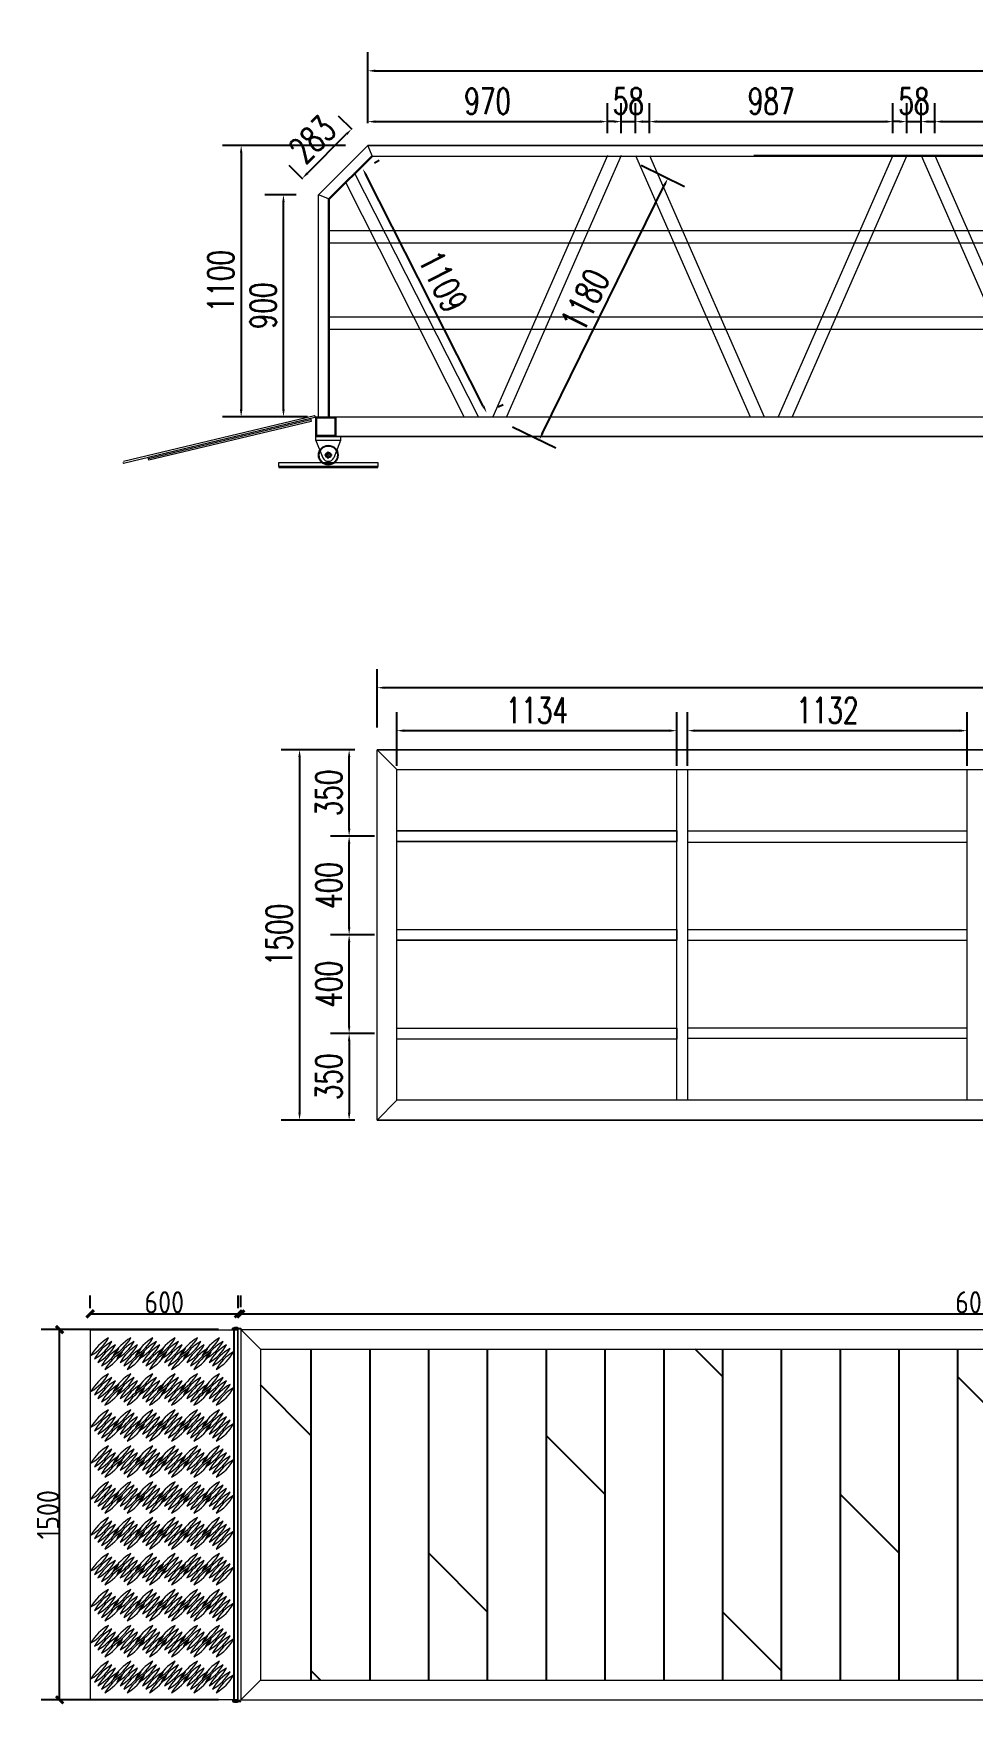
# Model space of a CAD drawing. Extents: x -51322 to 334811, y -147916 to 129288.
# Drawn here: x 77631 to 81435, y -13411 to -6642 of the extents above; entities that cross this region are included whole.
import ezdxf

# ---------------------------------------------------------------- set-up
doc = ezdxf.new("R2010")
doc.units = 0
doc.header["$LTSCALE"] = 1000
doc.header["$MEASUREMENT"] = 0
for name, pattern in [('BLTA11-LD-L-4001_Plot Plan for Seawater Intake System_20140729$0$key plan$0${ Wide Dash }', [12, 4, -2, 4, -2]), ('CENTER2', [28.575, 19.05, -3.175, 3.175, -3.175]), ('DASHED2', [9.525, 6.35, -3.175])]:
    doc.linetypes.add(name, pattern=pattern)
doc.layers.get('0').update_dxf_attribs({"lineweight": 5})
doc.layers.add('W-STEEL_FRAME钢架', color=3, linetype='Continuous')
doc.layers.add('木地板', color=32, linetype='Continuous')
doc.layers.add('系绳栓', color=4, linetype='Continuous', lineweight=5)
doc.styles.get("Standard").update_dxf_attribs({"font": 'gbenor.shx', "bigfont": 'gbcbig.shx'})
doc.styles.add('STANDARD_T3', font='simplex.shx', dxfattribs={"width": 0.7, "bigfont": 'gbcbig.shx'})
doc.dimstyles.new('W&&30', dxfattribs={"dimtxt": 105, "dimasz": 30, "dimexe": 75, "dimexo": 90, "dimgap": 30, "dimtad": 1, "dimdec": 0, "dimzin": 0, "dimdsep": 46, "dimtxsty": 'STANDARD_T3', "dimcen": 0.09, "dimclrd": 1, "dimclre": 1, "dimclrt": 7, "dimazin": 2, "dimtfac": 1, "dimtdec": 0, "dimtix": 1, "dimtmove": 2, "dimatfit": 3, "dimfxl": 100, "dimtolj": 1, "dimtzin": 0, "dimarcsym": 0})
doc.dimstyles.new('W__30', dxfattribs={"dimtxt": 90, "dimasz": 30, "dimexe": 75, "dimexo": 90, "dimgap": 2, "dimtad": 1, "dimdec": 0, "dimzin": 0, "dimdsep": 46, "dimtxsty": 'Standard', "dimblk": 'ARCHTICK', "dimcen": 0.09, "dimclrd": 1, "dimclre": 1, "dimclrt": 2, "dimadec": 0, "dimazin": 0, "dimtfac": 1, "dimtdec": 0, "dimtix": 1, "dimtmove": 2, "dimatfit": 3, "dimldrblk": 'ARCHTICK', "dimfxl": 1, "dimtolj": 1, "dimtzin": 0, "dimarcsym": 0})

# ---------------------------------------------------------------- blocks, each defined once
blk = doc.blocks.new('_ArchTick')
at = {"color": 0, "linetype": 'ByBlock', "const_width": 0.4}
blk.add_lwpolyline([(-0.5, -0.5), (0.5, 0.5)], dxfattribs=at)
blk = doc.blocks.new('*D129')
at = {"layer": 'Defpoints', "color": 0, "transparency": 16777216}
for p in [(77737.3, -11892.2), (78471.1, -11892.2), (78471.1, -13392.2)]:
    blk.add_point(p, dxfattribs=at)
at = {"layer": 'W-STEEL_FRAME钢架', "color": 1, "lineweight": -2, "transparency": 16777216}
for p, q in [((78381.1, -11892.2), (77662.3, -11892.2)), ((77737.3, -13392.2), (77737.3, -11892.2)), ((78381.1, -13392.2), (77662.3, -13392.2))]:
    blk.add_line(p, q, dxfattribs=at)
at = {"layer": 'W-STEEL_FRAME钢架', "color": 1, "lineweight": -2, "transparency": 16777216, "xscale": 30, "yscale": 30, "zscale": 30}
for p, rotation in [((77737.3, -11892.2), 90), ((77737.3, -13392.2), 270)]:
    blk.add_blockref('_ArchTick', p, dxfattribs=dict(at, rotation=rotation))
at = {"layer": 'W-STEEL_FRAME钢架', "color": 2, "transparency": 16777216, "insert": (77690.3, -12642.2), "char_height": 90, "attachment_point": 5, "rotation": 90}
blk.add_mtext('\\A1;1500', dxfattribs=at)
blk = doc.blocks.new('*U101')
at = {"color": 8, "linetype": 'Continuous'}
for p, q in [((-1.3, 2.4), (-2.7, 1.2)), ((0, 1.9), (0, -1.9)), ((-1.3, -2.4), (-2.7, -1.2))]:
    blk.add_line(p, q, dxfattribs=at)
at = {"color": 7, "linetype": 'Continuous'}
for p, q in [((24, 1.9), (0, 1.9)), ((0, 0), (25.6, 0)), ((24, 1.9), (24, 0)), ((25.6, -1.9), (25.6, 0)), ((0, -1.9), (25.6, -1.9))]:
    blk.add_line(p, q, dxfattribs=at)
for centre, radius, start, end in [((-4.1, 0), 3.7, 41.31782, 318.68218), ((-4.1, 0), 1.85, 41.31782, 318.68218), ((0, 3.6), 3.59, 221.31782, 270), ((0, -3.6), 3.59, 90, 138.68218), ((0, 3.6), 1.74, 221.31782, 270), ((0, -3.6), 1.74, 90, 138.68218)]:
    blk.add_arc(centre, radius, start, end, dxfattribs=at)
blk = doc.blocks.new('*D130')
at = {"layer": 'Defpoints', "color": 0, "transparency": 16777216}
for p in [(78461.1, -11828.8), (77861.1, -11895.2), (78461.1, -11895.2)]:
    blk.add_point(p, dxfattribs=at)
at = {"layer": 'W-STEEL_FRAME钢架', "color": 1, "lineweight": -2, "transparency": 16777216}
for p, q in [((77861.1, -11805.2), (77861.1, -11753.8)), ((78461.1, -11805.2), (78461.1, -11753.8)), ((77861.1, -11828.8), (78461.1, -11828.8))]:
    blk.add_line(p, q, dxfattribs=at)
at = {"layer": 'W-STEEL_FRAME钢架', "color": 1, "lineweight": -2, "transparency": 16777216, "xscale": 30, "yscale": 30, "zscale": 30, "rotation": 180}
blk.add_blockref('_ArchTick', (77861.1, -11828.8), dxfattribs=at)
at = {"layer": 'W-STEEL_FRAME钢架', "color": 1, "lineweight": -2, "transparency": 16777216, "xscale": 30, "yscale": 30, "zscale": 30}
blk.add_blockref('_ArchTick', (78461.1, -11828.8), dxfattribs=at)
at = {"layer": 'W-STEEL_FRAME钢架', "color": 2, "transparency": 16777216, "insert": (78161.1, -11781.8), "char_height": 90, "attachment_point": 5}
blk.add_mtext('\\A1;600', dxfattribs=at)
blk = doc.blocks.new('*D159')
at = {"layer": 'Defpoints', "color": 0, "transparency": 16777216}
for p in [(84471.1, -11828.8), (78471.1, -11892.2), (84471.1, -11892.2)]:
    blk.add_point(p, dxfattribs=at)
at = {"layer": 'W-STEEL_FRAME钢架', "color": 1, "lineweight": -2, "transparency": 16777216}
for p, q in [((78471.1, -11802.2), (78471.1, -11753.8)), ((84471.1, -11802.2), (84471.1, -11753.8)), ((78471.1, -11828.8), (84471.1, -11828.8))]:
    blk.add_line(p, q, dxfattribs=at)
at = {"layer": 'W-STEEL_FRAME钢架', "color": 1, "lineweight": -2, "transparency": 16777216, "xscale": 30, "yscale": 30, "zscale": 30, "rotation": 180}
blk.add_blockref('_ArchTick', (78471.1, -11828.8), dxfattribs=at)
at = {"layer": 'W-STEEL_FRAME钢架', "color": 1, "lineweight": -2, "transparency": 16777216, "xscale": 30, "yscale": 30, "zscale": 30}
blk.add_blockref('_ArchTick', (84471.1, -11828.8), dxfattribs=at)
at = {"layer": 'W-STEEL_FRAME钢架', "color": 2, "transparency": 16777216, "insert": (81471.1, -11781.8), "char_height": 90, "attachment_point": 5}
blk.add_mtext('\\A1;6000', dxfattribs=at)
blk = doc.blocks.new('*U105')
for centre, start, end in [((175.1, 0), 164.06078, 195.93922), ((-175.1, 0), 344.06078, 15.93922)]:
    blk.add_arc(centre, 182.1, start, end)
blk = doc.blocks.new('*U106')
at = {"color": 0, "linetype": 'ByBlock', "lineweight": -2, "transparency": 16777216}
for p in [(0, 0), (20, 0), (40, 0), (60, 0), (80, 0)]:
    blk.add_blockref('*U105', p, dxfattribs=at)
blk = doc.blocks.new('*U107')
at = {"rotation": 135.0000000003769}
blk.add_blockref('*U106', (28.3, -28.3), dxfattribs=at)
blk = doc.blocks.new('*U108')
at = {"color": 0, "linetype": 'ByBlock', "lineweight": -2, "transparency": 16777216}
for p in [(-450, 1309.6), (-360, 1309.6), (-270, 1309.6), (-180, 1309.6), (-90, 1309.6), (0, 1309.6), (-450, 1164.1), (-360, 1164.1), (-270, 1164.1), (-180, 1164.1), (-90, 1164.1), (0, 1164.1), (-450, 1018.6), (-360, 1018.6), (-270, 1018.6), (-180, 1018.6), (-90, 1018.6), (0, 1018.6), (-450, 873), (-360, 873), (-270, 873), (-180, 873), (-90, 873), (0, 873), (-450, 727.5), (-360, 727.5), (-270, 727.5), (-180, 727.5), (-90, 727.5), (0, 727.5), (-450, 582), (-360, 582), (-270, 582), (-180, 582), (-90, 582), (0, 582), (-450, 436.5), (-360, 436.5), (-270, 436.5), (-180, 436.5), (-90, 436.5), (0, 436.5), (-450, 291), (-360, 291), (-270, 291), (-180, 291), (-90, 291), (0, 291), (-450, 145.5), (-360, 145.5), (-270, 145.5), (-180, 145.5), (-90, 145.5), (0, 145.5), (-450, 0), (-360, 0), (-270, 0), (-180, 0), (-90, 0), (0, 0)]:
    blk.add_blockref('*U107', p, dxfattribs=at)
blk = doc.blocks.new('滚轮支架 -left')
for p, q in [((-50, 10), (-22.4, 81)), ((50, 10), (22.4, 81))]:
    blk.add_line(p, q)
at = {"color": 3, "linetype": 'CENTER2'}
for p, q in [((-15, 70), (15, 70)), ((0, 85), (0, 55))]:
    blk.add_line(p, q, dxfattribs=at)
blk.add_lwpolyline([(-50, 10), (50, 10), (50, -5), (-50, -5)], close=True)
blk.add_circle((0, 70), 11)
blk.add_arc((0, 70), 25, 26.19556, 153.80444)
blk = doc.blocks.new('滚轮')
for radius in [40, 37, 9, 8]:
    blk.add_circle((0, 0), radius)
blk = doc.blocks.new('*D239')
at = {"layer": 'Defpoints', "color": 0, "transparency": 16777216}
for p in [(78643.9, -7295.1), (78785.6, -7295.1), (78785.6, -8195.1)]:
    blk.add_point(p, dxfattribs=at)
at = {"layer": 'W-STEEL_FRAME钢架', "color": 1, "lineweight": -2, "transparency": 16777216}
for p, q in [((78695.6, -7295.1), (78568.9, -7295.1)), ((78643.9, -8165.1), (78643.9, -7325.1)), ((78695.6, -8195.1), (78568.9, -8195.1))]:
    blk.add_line(p, q, dxfattribs=at)
at = {"layer": 'W-STEEL_FRAME钢架', "color": 1, "transparency": 16777216}
for points in [[(78638.9, -7325.1), (78648.9, -7325.1), (78643.9, -7295.1)], [(78638.9, -8165.1), (78648.9, -8165.1), (78643.9, -8195.1)]]:
    blk.add_solid(points, dxfattribs=at)
at = {"layer": 'W-STEEL_FRAME钢架', "color": 7, "transparency": 16777216, "insert": (78561.4, -7745.1), "char_height": 105, "attachment_point": 5, "rotation": 90, "style": 'STANDARD_T3'}
blk.add_mtext('\\A1;900', dxfattribs=at)
blk = doc.blocks.new('*D240')
at = {"layer": 'Defpoints', "color": 0, "transparency": 16777216}
for p in [(78919.7, -7029.3), (78985.6, -7095.1), (78785.6, -7295.1)]:
    blk.add_point(p, dxfattribs=at)
at = {"layer": 'W-STEEL_FRAME钢架', "color": 1, "lineweight": -2, "transparency": 16777216}
for p, q in [((78921.9, -7031.5), (78866.7, -6976.3)), ((78740.9, -7208.1), (78898.5, -7050.5)), ((78721.9, -7231.5), (78666.7, -7176.3))]:
    blk.add_line(p, q, dxfattribs=at)
at = {"layer": 'W-STEEL_FRAME钢架', "color": 1, "transparency": 16777216}
for points in [[(78895, -7047), (78902.1, -7054), (78919.7, -7029.3)], [(78737.4, -7204.5), (78744.5, -7211.6), (78719.7, -7229.3)]]:
    blk.add_solid(points, dxfattribs=at)
at = {"layer": 'W-STEEL_FRAME钢架', "color": 7, "transparency": 16777216, "insert": (78761.4, -7071), "char_height": 105, "attachment_point": 5, "rotation": 45, "style": 'STANDARD_T3'}
blk.add_mtext('\\A1;283', dxfattribs=at)
blk = doc.blocks.new('*D231')
at = {"layer": 'Defpoints', "color": 0, "transparency": 16777216}
for p in [(84565.6, -6793.1), (78985.6, -7095.1), (84565.6, -7095.1)]:
    blk.add_point(p, dxfattribs=at)
at = {"layer": 'W-STEEL_FRAME钢架', "color": 1, "lineweight": -2, "transparency": 16777216}
for p, q in [((78985.6, -7005.1), (78985.6, -6718.1)), ((84565.6, -7005.1), (84565.6, -6718.1)), ((79015.6, -6793.1), (84535.6, -6793.1))]:
    blk.add_line(p, q, dxfattribs=at)
at = {"layer": 'W-STEEL_FRAME钢架', "color": 1, "transparency": 16777216}
for points in [[(79015.6, -6788.1), (79015.6, -6798.1), (78985.6, -6793.1)], [(84535.6, -6788.1), (84535.6, -6798.1), (84565.6, -6793.1)]]:
    blk.add_solid(points, dxfattribs=at)
at = {"layer": 'W-STEEL_FRAME钢架', "color": 7, "transparency": 16777216, "insert": (81775.6, -6710.6), "char_height": 105, "attachment_point": 5, "style": 'STANDARD_T3'}
blk.add_mtext('\\A1;5580', dxfattribs=at)
blk = doc.blocks.new('*D242')
at = {"layer": 'Defpoints', "color": 0, "transparency": 16777216}
for p in [(78985.6, -7095.1), (78472.6, -8195.1), (78830.6, -8195.1)]:
    blk.add_point(p, dxfattribs=at)
at = {"layer": 'W-STEEL_FRAME钢架', "color": 1, "lineweight": -2, "transparency": 16777216}
for p, q in [((78895.6, -7095.1), (78397.6, -7095.1)), ((78472.6, -7125.1), (78472.6, -8165.1)), ((78740.6, -8195.1), (78397.6, -8195.1))]:
    blk.add_line(p, q, dxfattribs=at)
at = {"layer": 'W-STEEL_FRAME钢架', "color": 1, "transparency": 16777216}
for points in [[(78467.6, -7125.1), (78477.6, -7125.1), (78472.6, -7095.1)], [(78467.6, -8165.1), (78477.6, -8165.1), (78472.6, -8195.1)]]:
    blk.add_solid(points, dxfattribs=at)
at = {"layer": 'W-STEEL_FRAME钢架', "color": 7, "transparency": 16777216, "insert": (78390.1, -7645.1), "char_height": 105, "attachment_point": 5, "rotation": 90, "style": 'STANDARD_T3'}
blk.add_mtext('\\A1;1100', dxfattribs=at)
blk = doc.blocks.new('*D243')
at = {"layer": 'Defpoints', "color": 0, "transparency": 16777216}
for p in [(79956, -6999), (78985.6, -7095.1), (79956, -7136.1)]:
    blk.add_point(p, dxfattribs=at)
at = {"layer": 'W-STEEL_FRAME钢架', "color": 1, "lineweight": -2, "transparency": 16777216}
for p, q in [((78985.6, -7005.1), (78985.6, -6924)), ((79956, -7046.1), (79956, -6924)), ((79015.6, -6999), (79926, -6999))]:
    blk.add_line(p, q, dxfattribs=at)
at = {"layer": 'W-STEEL_FRAME钢架', "color": 1, "transparency": 16777216}
for points in [[(79015.6, -6994), (79015.6, -7004), (78985.6, -6999)], [(79926, -6994), (79926, -7004), (79956, -6999)]]:
    blk.add_solid(points, dxfattribs=at)
at = {"layer": 'W-STEEL_FRAME钢架', "color": 7, "transparency": 16777216, "insert": (79470.8, -6916.5), "char_height": 105, "attachment_point": 5, "style": 'STANDARD_T3'}
blk.add_mtext('\\A1;970', dxfattribs=at)
blk = doc.blocks.new('*D232')
at = {"layer": 'Defpoints', "color": 0, "transparency": 16777216}
for p in [(80069.7, -6999), (80012.1, -7136.1), (80069.7, -7136.1)]:
    blk.add_point(p, dxfattribs=at)
at = {"layer": 'W-STEEL_FRAME钢架', "color": 1, "lineweight": -2, "transparency": 16777216}
for p, q in [((80012.1, -7046.1), (80012.1, -6924)), ((80069.7, -7046.1), (80069.7, -6924)), ((79982.1, -6999), (79952.1, -6999)), ((80012.1, -6999), (80069.7, -6999)), ((80099.7, -6999), (80129.7, -6999))]:
    blk.add_line(p, q, dxfattribs=at)
at = {"layer": 'W-STEEL_FRAME钢架', "color": 1, "transparency": 16777216}
for points in [[(79982.1, -6994), (79982.1, -7004), (80012.1, -6999)], [(80099.7, -6994), (80099.7, -7004), (80069.7, -6999)]]:
    blk.add_solid(points, dxfattribs=at)
at = {"layer": 'W-STEEL_FRAME钢架', "color": 7, "transparency": 16777216, "insert": (80040.9, -6916.5), "char_height": 105, "attachment_point": 5, "style": 'STANDARD_T3'}
blk.add_mtext('\\A1;58', dxfattribs=at)
blk = doc.blocks.new('*D244')
at = {"layer": 'Defpoints', "color": 0, "transparency": 16777216}
for p in [(81112.5, -6999), (80125.8, -7136.1), (81112.5, -7136.1)]:
    blk.add_point(p, dxfattribs=at)
at = {"layer": 'W-STEEL_FRAME钢架', "color": 1, "lineweight": -2, "transparency": 16777216}
for p, q in [((80125.8, -7046.1), (80125.8, -6924)), ((81112.5, -7046.1), (81112.5, -6924)), ((80155.8, -6999), (81082.5, -6999))]:
    blk.add_line(p, q, dxfattribs=at)
at = {"layer": 'W-STEEL_FRAME钢架', "color": 1, "transparency": 16777216}
for points in [[(80155.8, -6994), (80155.8, -7004), (80125.8, -6999)], [(81082.5, -6994), (81082.5, -7004), (81112.5, -6999)]]:
    blk.add_solid(points, dxfattribs=at)
at = {"layer": 'W-STEEL_FRAME钢架', "color": 7, "transparency": 16777216, "insert": (80619.1, -6916.5), "char_height": 105, "attachment_point": 5, "style": 'STANDARD_T3'}
blk.add_mtext('\\A1;987', dxfattribs=at)
blk = doc.blocks.new('*D233')
at = {"layer": 'Defpoints', "color": 0, "transparency": 16777216}
for p in [(81226.1, -6999), (81168.6, -7136.1), (81226.1, -7136.1)]:
    blk.add_point(p, dxfattribs=at)
at = {"layer": 'W-STEEL_FRAME钢架', "color": 1, "lineweight": -2, "transparency": 16777216}
for p, q in [((81168.6, -7046.1), (81168.6, -6924)), ((81226.1, -7046.1), (81226.1, -6924)), ((81138.6, -6999), (81108.6, -6999)), ((81168.6, -6999), (81226.1, -6999)), ((81256.1, -6999), (81286.1, -6999))]:
    blk.add_line(p, q, dxfattribs=at)
at = {"layer": 'W-STEEL_FRAME钢架', "color": 1, "transparency": 16777216}
for points in [[(81138.6, -6994), (81138.6, -7004), (81168.6, -6999)], [(81256.1, -6994), (81256.1, -7004), (81226.1, -6999)]]:
    blk.add_solid(points, dxfattribs=at)
at = {"layer": 'W-STEEL_FRAME钢架', "color": 7, "transparency": 16777216, "insert": (81197.4, -6916.5), "char_height": 105, "attachment_point": 5, "style": 'STANDARD_T3'}
blk.add_mtext('\\A1;58', dxfattribs=at)
blk = doc.blocks.new('*D245')
at = {"layer": 'Defpoints', "color": 0, "transparency": 16777216}
for p in [(82268.9, -6999), (81282.2, -7136.1), (82268.9, -7136.1)]:
    blk.add_point(p, dxfattribs=at)
at = {"layer": 'W-STEEL_FRAME钢架', "color": 1, "lineweight": -2, "transparency": 16777216}
for p, q in [((81282.2, -7046.1), (81282.2, -6924)), ((82268.9, -7046.1), (82268.9, -6924)), ((81312.2, -6999), (82238.9, -6999))]:
    blk.add_line(p, q, dxfattribs=at)
at = {"layer": 'W-STEEL_FRAME钢架', "color": 1, "transparency": 16777216}
for points in [[(81312.2, -6994), (81312.2, -7004), (81282.2, -6999)], [(82238.9, -6994), (82238.9, -7004), (82268.9, -6999)]]:
    blk.add_solid(points, dxfattribs=at)
at = {"layer": 'W-STEEL_FRAME钢架', "color": 7, "transparency": 16777216, "insert": (81775.6, -6916.5), "char_height": 105, "attachment_point": 5, "style": 'STANDARD_T3'}
blk.add_mtext('\\A1;987', dxfattribs=at)
blk = doc.blocks.new('*D248')
at = {"layer": 'Defpoints', "color": 0, "transparency": 16777216}
for p in [(78932.3, -7206.5), (78965.3, -7189.7), (79433.9, -8195.1)]:
    blk.add_point(p, dxfattribs=at)
at = {"layer": 'W-STEEL_FRAME钢架', "color": 1, "lineweight": -2, "transparency": 16777216}
for p, q in [((79012.5, -7165.8), (79032.2, -7155.8)), ((79453.4, -8151.6), (78978.9, -7216.5)), ((79514.1, -8154.4), (79533.8, -8144.4))]:
    blk.add_line(p, q, dxfattribs=at)
at = {"layer": 'W-STEEL_FRAME钢架', "color": 1, "transparency": 16777216}
for points in [[(78983.4, -7214.2), (78974.5, -7218.7), (78965.3, -7189.7)], [(79457.8, -8149.4), (79448.9, -8153.9), (79466.9, -8178.4)]]:
    blk.add_solid(points, dxfattribs=at)
at = {"layer": 'W-STEEL_FRAME钢架', "color": 7, "transparency": 16777216, "insert": (79289.7, -7646.7), "char_height": 105, "attachment_point": 5, "rotation": 296.90078, "style": 'STANDARD_T3'}
blk.add_mtext('\\A1;1109', dxfattribs=at)
blk = doc.blocks.new('*D249')
at = {"layer": 'Defpoints', "color": 0, "transparency": 16777216}
for p in [(80012.1, -7136.1), (80200.6, -7228.8), (79491.5, -8195.1)]:
    blk.add_point(p, dxfattribs=at)
at = {"layer": 'W-STEEL_FRAME钢架', "color": 1, "lineweight": -2, "transparency": 16777216}
for p, q in [((80092.9, -7175.9), (80267.9, -7261.9)), ((79693.2, -8260.9), (80187.4, -7255.7)), ((79572.2, -8234.9), (79747.3, -8320.9))]:
    blk.add_line(p, q, dxfattribs=at)
at = {"layer": 'W-STEEL_FRAME钢架', "color": 1, "transparency": 16777216}
for points in [[(80182.9, -7253.5), (80191.9, -7258), (80200.6, -7228.8)], [(79688.7, -8258.7), (79697.7, -8263.1), (79680, -8287.8)]]:
    blk.add_solid(points, dxfattribs=at)
at = {"layer": 'W-STEEL_FRAME钢架', "color": 7, "transparency": 16777216, "insert": (79866.2, -7721.9), "char_height": 105, "attachment_point": 5, "rotation": 63.81964, "style": 'STANDARD_T3'}
blk.add_mtext('\\A1;1180', dxfattribs=at)
blk = doc.blocks.new('*D261')
at = {"layer": 'Defpoints', "color": 0, "transparency": 16777216}
for p in [(80237, -9466.2), (79103, -9698.5), (80237, -9698.5)]:
    blk.add_point(p, dxfattribs=at)
at = {"layer": 'W-STEEL_FRAME钢架', "color": 1, "lineweight": -2, "transparency": 16777216}
for p, q in [((79103, -9608.5), (79103, -9391.2)), ((80237, -9608.5), (80237, -9391.2)), ((79133, -9466.2), (80207, -9466.2))]:
    blk.add_line(p, q, dxfattribs=at)
at = {"layer": 'W-STEEL_FRAME钢架', "color": 1, "transparency": 16777216}
for points in [[(79133, -9461.2), (79133, -9471.2), (79103, -9466.2)], [(80207, -9461.2), (80207, -9471.2), (80237, -9466.2)]]:
    blk.add_solid(points, dxfattribs=at)
at = {"layer": 'W-STEEL_FRAME钢架', "color": 7, "transparency": 16777216, "insert": (79670, -9383.7), "char_height": 105, "attachment_point": 5, "style": 'STANDARD_T3'}
blk.add_mtext('\\A1;1134', dxfattribs=at)
blk = doc.blocks.new('*D262')
at = {"layer": 'Defpoints', "color": 0, "transparency": 16777216}
for p in [(81413, -9466.2), (80281, -9698.5), (81413, -9698.5)]:
    blk.add_point(p, dxfattribs=at)
at = {"layer": 'W-STEEL_FRAME钢架', "color": 1, "lineweight": -2, "transparency": 16777216}
for p, q in [((80281, -9608.5), (80281, -9391.2)), ((81413, -9608.5), (81413, -9391.2)), ((80311, -9466.2), (81383, -9466.2))]:
    blk.add_line(p, q, dxfattribs=at)
at = {"layer": 'W-STEEL_FRAME钢架', "color": 1, "transparency": 16777216}
for points in [[(80311, -9461.2), (80311, -9471.2), (80281, -9466.2)], [(81383, -9461.2), (81383, -9471.2), (81413, -9466.2)]]:
    blk.add_solid(points, dxfattribs=at)
at = {"layer": 'W-STEEL_FRAME钢架', "color": 7, "transparency": 16777216, "insert": (80847, -9383.7), "char_height": 105, "attachment_point": 5, "style": 'STANDARD_T3'}
blk.add_mtext('\\A1;1132', dxfattribs=at)
blk = doc.blocks.new('*D267')
at = {"layer": 'Defpoints', "color": 0, "transparency": 16777216}
for p in [(79023, -9292.1), (79023, -9543.5), (85023, -9543.5)]:
    blk.add_point(p, dxfattribs=at)
at = {"layer": 'W-STEEL_FRAME钢架', "color": 1, "lineweight": -2, "transparency": 16777216}
for p, q in [((79023, -9453.5), (79023, -9217.1)), ((85023, -9453.5), (85023, -9217.1)), ((84993, -9292.1), (79053, -9292.1))]:
    blk.add_line(p, q, dxfattribs=at)
at = {"layer": 'W-STEEL_FRAME钢架', "color": 1, "transparency": 16777216}
for points in [[(79053, -9287.1), (79053, -9297.1), (79023, -9292.1)], [(84993, -9287.1), (84993, -9297.1), (85023, -9292.1)]]:
    blk.add_solid(points, dxfattribs=at)
at = {"layer": 'W-STEEL_FRAME钢架', "color": 7, "transparency": 16777216, "insert": (82023, -9209.6), "char_height": 105, "attachment_point": 5, "style": 'STANDARD_T3'}
blk.add_mtext('\\A1;6000', dxfattribs=at)
blk = doc.blocks.new('*D266')
at = {"layer": 'Defpoints', "color": 0, "transparency": 16777216}
for p in [(79103, -10693.5), (78909.9, -11043.5), (79023, -11043.5)]:
    blk.add_point(p, dxfattribs=at)
at = {"layer": 'W-STEEL_FRAME钢架', "color": 1, "lineweight": -2, "transparency": 16777216}
for p, q in [((79013, -10693.5), (78834.9, -10693.5)), ((78909.9, -10723.5), (78909.9, -11013.5)), ((78933, -11043.5), (78834.9, -11043.5))]:
    blk.add_line(p, q, dxfattribs=at)
at = {"layer": 'W-STEEL_FRAME钢架', "color": 1, "transparency": 16777216}
for points in [[(78904.9, -10723.5), (78914.9, -10723.5), (78909.9, -10693.5)], [(78904.9, -11013.5), (78914.9, -11013.5), (78909.9, -11043.5)]]:
    blk.add_solid(points, dxfattribs=at)
at = {"layer": 'W-STEEL_FRAME钢架', "color": 7, "transparency": 16777216, "insert": (78827.4, -10868.5), "char_height": 105, "attachment_point": 5, "rotation": 90, "style": 'STANDARD_T3'}
blk.add_mtext('\\A1;350', dxfattribs=at)
blk = doc.blocks.new('*D268')
at = {"layer": 'Defpoints', "color": 0, "transparency": 16777216}
for p in [(79023, -9543.5), (78709.1, -11043.5), (79023, -11043.5)]:
    blk.add_point(p, dxfattribs=at)
at = {"layer": 'W-STEEL_FRAME钢架', "color": 1, "lineweight": -2, "transparency": 16777216}
for p, q in [((78933, -9543.5), (78634.1, -9543.5)), ((78709.1, -9573.5), (78709.1, -11013.5)), ((78933, -11043.5), (78634.1, -11043.5))]:
    blk.add_line(p, q, dxfattribs=at)
at = {"layer": 'W-STEEL_FRAME钢架', "color": 1, "transparency": 16777216}
for points in [[(78704.1, -9573.5), (78714.1, -9573.5), (78709.1, -9543.5)], [(78704.1, -11013.5), (78714.1, -11013.5), (78709.1, -11043.5)]]:
    blk.add_solid(points, dxfattribs=at)
at = {"layer": 'W-STEEL_FRAME钢架', "color": 7, "transparency": 16777216, "insert": (78626.6, -10293.5), "char_height": 105, "attachment_point": 5, "rotation": 90, "style": 'STANDARD_T3'}
blk.add_mtext('\\A1;1500', dxfattribs=at)
blk = doc.blocks.new('*D269')
at = {"layer": 'Defpoints', "color": 0, "transparency": 16777216}
for p in [(78909.9, -10293.5), (79103, -10293.5), (79103, -10693.5)]:
    blk.add_point(p, dxfattribs=at)
at = {"layer": 'W-STEEL_FRAME钢架', "color": 1, "lineweight": -2, "transparency": 16777216}
for p, q in [((79013, -10293.5), (78834.9, -10293.5)), ((78909.9, -10663.5), (78909.9, -10323.5)), ((79013, -10693.5), (78834.9, -10693.5))]:
    blk.add_line(p, q, dxfattribs=at)
at = {"layer": 'W-STEEL_FRAME钢架', "color": 1, "transparency": 16777216}
for points in [[(78904.9, -10323.5), (78914.9, -10323.5), (78909.9, -10293.5)], [(78904.9, -10663.5), (78914.9, -10663.5), (78909.9, -10693.5)]]:
    blk.add_solid(points, dxfattribs=at)
at = {"layer": 'W-STEEL_FRAME钢架', "color": 7, "transparency": 16777216, "insert": (78827.4, -10493.5), "char_height": 105, "attachment_point": 5, "rotation": 90, "style": 'STANDARD_T3'}
blk.add_mtext('\\A1;400', dxfattribs=at)
blk = doc.blocks.new('*D270')
at = {"layer": 'Defpoints', "color": 0, "transparency": 16777216}
for p in [(78909.9, -9893.5), (79103, -9893.5), (79103, -10293.5)]:
    blk.add_point(p, dxfattribs=at)
at = {"layer": 'W-STEEL_FRAME钢架', "color": 1, "lineweight": -2, "transparency": 16777216}
for p, q in [((79013, -9893.5), (78834.9, -9893.5)), ((78909.9, -10263.5), (78909.9, -9923.5)), ((79013, -10293.5), (78834.9, -10293.5))]:
    blk.add_line(p, q, dxfattribs=at)
at = {"layer": 'W-STEEL_FRAME钢架', "color": 1, "transparency": 16777216}
for points in [[(78904.9, -9923.5), (78914.9, -9923.5), (78909.9, -9893.5)], [(78904.9, -10263.5), (78914.9, -10263.5), (78909.9, -10293.5)]]:
    blk.add_solid(points, dxfattribs=at)
at = {"layer": 'W-STEEL_FRAME钢架', "color": 7, "transparency": 16777216, "insert": (78827.4, -10093.5), "char_height": 105, "attachment_point": 5, "rotation": 90, "style": 'STANDARD_T3'}
blk.add_mtext('\\A1;400', dxfattribs=at)
blk = doc.blocks.new('*D271')
at = {"layer": 'Defpoints', "color": 0, "transparency": 16777216}
for p in [(78909.9, -9543.5), (79023, -9543.5), (79103, -9893.5)]:
    blk.add_point(p, dxfattribs=at)
at = {"layer": 'W-STEEL_FRAME钢架', "color": 1, "lineweight": -2, "transparency": 16777216}
for p, q in [((78933, -9543.5), (78834.9, -9543.5)), ((78909.9, -9863.5), (78909.9, -9573.5)), ((79013, -9893.5), (78834.9, -9893.5))]:
    blk.add_line(p, q, dxfattribs=at)
at = {"layer": 'W-STEEL_FRAME钢架', "color": 1, "transparency": 16777216}
for points in [[(78904.9, -9573.5), (78914.9, -9573.5), (78909.9, -9543.5)], [(78904.9, -9863.5), (78914.9, -9863.5), (78909.9, -9893.5)]]:
    blk.add_solid(points, dxfattribs=at)
at = {"layer": 'W-STEEL_FRAME钢架', "color": 7, "transparency": 16777216, "insert": (78827.4, -9718.5), "char_height": 105, "attachment_point": 5, "rotation": 90, "style": 'STANDARD_T3'}
blk.add_mtext('\\A1;350', dxfattribs=at)

msp = doc.modelspace()

# ---------------------------------------------------------------- hatches: boundary and pattern name
at = {"layer": '木地板', "ltscale": 500}
h = msp.add_hatch(dxfattribs=at)
h.set_pattern_fill('DOLMIT', color=256, scale=300, angle=90, style=0)
h.set_pattern_definition([(90, (10414.98, -36372.86), (-238.1226, 1e-14), []), (135, (10415, -36372.86), (-476.245, -476.245), [336.756, -673.512])])
h.paths.add_polyline_path([(78551.1, -11972.2), (78551.1, -13312.2), (84391.1, -13312.2), (84391.1, -11972.2)])

# ---------------------------------------------------------------- linework, layer by layer
at = {"color": 4}
for p, q in [((78785.6, -7295.1), (78985.6, -7095.1)), ((78985.6, -7095.1), (84565.6, -7095.1)), ((84565.6, -7095.1), (78985.6, -7095.1)), ((79004.2, -7140.1), (78985.6, -7095.1)), ((78830.6, -7313.8), (79004.2, -7140.1)), ((84546.9, -7140.1), (79004.2, -7140.1)), ((78785.6, -8195.1), (78785.6, -7295.1)), ((78830.6, -7313.8), (78785.6, -7295.1)), ((78830.6, -8195.1), (78830.6, -7313.8))]:
    msp.add_line(p, q, dxfattribs=at)
at = {"color": 8, "linetype": 'BLTA11-LD-L-4001_Plot Plan for Seawater Intake System_20140729$0$key plan$0${ Wide Dash }'}
for p, q in [((78826.6, -7312.1), (79002.6, -7136.1)), ((84548.6, -7136.1), (79002.6, -7136.1)), ((78826.6, -8195.1), (78826.6, -7312.1))]:
    msp.add_line(p, q, dxfattribs=at)
at = {"color": 0}
for p, q in [((79956, -7136.1), (79491.5, -8195.1)), ((80012.1, -7136.1), (79547.5, -8195.1)), ((80069.7, -7136.1), (80534.3, -8195.1)), ((80125.8, -7136.1), (80590.3, -8195.1)), ((81112.5, -7136.1), (80647.9, -8195.1)), ((81168.6, -7136.1), (80704, -8195.1)), ((81226.1, -7136.1), (81690.7, -8195.1)), ((81282.2, -7136.1), (81746.8, -8195.1)), ((79375.7, -8195.1), (78895.8, -7243)), ((79433.9, -8195.1), (78932.3, -7206.5)), ((78831.4, -7440.1), (84720.6, -7440.1)), ((78831.4, -7490.1), (84720.6, -7490.1)), ((78830.6, -7790.2), (84720.6, -7790.2)), ((78830.6, -7840.2), (84720.6, -7840.2))]:
    msp.add_line(p, q, dxfattribs=at)
at = {"color": 3}
for p, q in [((78775.6, -8195.1), (84775.6, -8195.1)), ((78775.6, -8275.1), (78775.6, -8195.1)), ((78775.6, -8275.1), (84775.6, -8275.1)), ((79023, -9543.5), (85023, -9543.5)), ((79023, -11043.5), (79023, -9543.5)), ((79103, -9623.5), (79023, -9543.5)), ((85023, -9543.5), (79023, -9543.5)), ((79103, -9623.5), (84943, -9623.5)), ((79103, -10963.5), (79103, -9623.5)), ((79103, -9623.5), (84943, -9623.5)), ((79103, -10963.5), (79023, -11043.5)), ((84943, -10963.5), (79103, -10963.5)), ((84943, -10963.5), (79103, -10963.5)), ((85023, -11043.5), (79023, -11043.5)), ((79023, -11043.5), (85023, -11043.5)), ((78471.1, -11892.2), (84471.1, -11892.2)), ((78471.1, -11892.2), (78471.1, -13392.2)), ((78471.1, -11892.2), (78551.1, -11972.2)), ((78551.1, -11972.2), (84391.1, -11972.2)), ((78471.1, -13392.2), (78551.1, -13312.2)), ((78551.1, -13312.2), (84391.1, -13312.2)), ((78471.1, -13392.2), (84471.1, -13392.2))]:
    msp.add_line(p, q, dxfattribs=at)
at = {"color": 1}
msp.add_line((78775.6, -8195.1), (78775.6, -8195.1), dxfattribs=at)
at = {"color": 3, "lineweight": 5}
for p, q in [((78775.6, -8275.1), (78775.6, -8195.1)), ((78855.6, -8275.1), (78855.6, -8195.1))]:
    msp.add_line(p, q, dxfattribs=at)
at = {"color": 0, "lineweight": 5}
for p, q in [((80237, -10963.5), (80237, -9623.5)), ((80281, -9623.5), (80281, -10963.5)), ((81413, -10963.5), (81413, -9623.5)), ((80237, -9871.5), (79103, -9871.5)), ((81413, -9873.5), (80281, -9873.5)), ((79103, -9915.5), (80237, -9915.5)), ((80281, -9917.5), (81413, -9917.5)), ((80281, -10669.5), (81413, -10669.5)), ((81413, -10713.5), (80281, -10713.5))]:
    msp.add_line(p, q, dxfattribs=at)
for p, q in [((79103, -10271.5), (80237, -10271.5)), ((80281, -10271.5), (81413, -10271.5)), ((79103, -10315.5), (80237, -10315.5)), ((80281, -10315.5), (81413, -10315.5))]:
    msp.add_line(p, q)
msp.add_lwpolyline([(77993.9, -8378.7), (77994.6, -8381.6, 0.414214), (77995.8, -8382.4), (78771.4, -8196.2, 0.416514), (78772.1, -8195), (78771.1, -8191.1, 0.411917), (78769.9, -8190.4), (77995.4, -8376.3)], format="xyb")
for points in [[(78096, -8358.3), (78753.3, -8200.6), (78756.3, -8213.2), (78099, -8371)], [(78625.6, -8380.1), (79025.6, -8380.1), (79025.6, -8396.4), (78625.6, -8396.4)], [(78625.6, -8400.4), (79025.6, -8400.4), (79025.6, -8396.4), (78625.6, -8396.4)], [(77861.1, -13390.2), (78461.1, -13390.2), (78461.1, -11895.2), (77861.1, -11895.2)]]:
    msp.add_lwpolyline(points, close=True)
msp.add_lwpolyline([(78097.1, -8363.2), (78754.5, -8205.4)])
at = {"color": 3}
for points in [[(78775.6, -8195.1), (84775.6, -8195.1), (84775.6, -8275.1), (78775.6, -8275.1)], [(78775.6, -8195.1), (78855.6, -8195.1), (78855.6, -8275.1), (78775.6, -8275.1)], [(78779.6, -8199.1), (78851.6, -8199.1), (78851.6, -8271.1), (78779.6, -8271.1)]]:
    msp.add_lwpolyline(points, close=True, dxfattribs=at)
at = {"color": 3, "lineweight": 5}
for points in [[(78775.6, -8195.1), (78855.6, -8195.1), (78855.6, -8275.1), (78775.6, -8275.1)], [(78779.6, -8199.1), (78851.6, -8199.1), (78851.6, -8271.1), (78779.6, -8271.1)]]:
    msp.add_lwpolyline(points, close=True, dxfattribs=at)
at = {"linetype": 'DASHED2'}
msp.add_lwpolyline([(78441.1, -13392.2), (78461.1, -13392.2), (78461.1, -11893.2), (78441.1, -11893.2)], close=True, dxfattribs=at)
at = {"color": 4}
msp.add_lwpolyline([(78457.1, -11883.2), (78457.1, -13403.6), (78445.1, -13403.6), (78445.1, -11883.2)], close=True, dxfattribs=at)
at = {"color": 3}
msp.add_lwpolyline([(78551.1, -11972.2), (78551.1, -13312.2)], dxfattribs=at)
at = {"layer": '系绳栓'}
for points in [[(79103, -9871.5), (80237, -9871.5), (80237, -9915.5), (79103, -9915.5)], [(79103, -10271.5), (80237, -10271.5), (80237, -10315.5), (79103, -10315.5)], [(79103, -10671.5), (80237, -10671.5), (80237, -10715.5), (79103, -10715.5)]]:
    msp.add_lwpolyline(points, close=True, dxfattribs=at)

# ---------------------------------------------------------------- block references
at = {"rotation": 180}
msp.add_blockref('滚轮支架 -left', (78825.6, -8280.1), dxfattribs=at)
msp.add_blockref('滚轮支架 -left', (78825.6, -8280.1), dxfattribs=at)
for name, p in [('滚轮', (78825.6, -8350.1)), ('*U101', (78445.1, -13397.4))]:
    msp.add_blockref(name, p)
at = {"xscale": -1, "rotation": 180}
msp.add_blockref('*U101', (78445.1, -11888.7), dxfattribs=at)
at = {"color": 0}
msp.add_blockref('*U108', (78378, -13299.6), dxfattribs=at)

# ---------------------------------------------------------------- dimensions: what is measured, and where the dimension line sits
at = {"layer": 'W-STEEL_FRAME钢架'}
for p1, p2, distance, dimstyle, picture, middle in [((78985.6, -7095.1), (84565.6, -7095.1), 302, 'W&&30', '*D231', (81775.6, -6710.6)), ((78785.6, -7295.1), (78985.6, -7095.1), 93.1, 'W&&30', '*D240', (78761.4, -7071)), ((79433.9, -8195.1), (78932.3, -7206.5), -37.1, 'W&&30', '*D248', (79289.7, -7646.7)), ((79491.5, -8195.1), (80012.1, -7136.1), -210.1, 'W&&30', '*D249', (79866.2, -7721.9)), ((77861.1, -11895.2), (78461.1, -11895.2), 66.4, 'W__30', '*D130', (78161.1, -11781.8))]:
    dim = msp.add_aligned_dim(p1=p1, p2=p2, distance=distance, dimstyle=dimstyle, dxfattribs=at)
    dim.commit()
    dim.dimension.update_dxf_attribs({"geometry": picture, "text_midpoint": middle})
for base, p1, p2, dimstyle, picture, middle in [((79956, -6999), (78985.6, -7095.1), (79956, -7136.1), 'W&&30', '*D243', (79470.8, -6916.5)), ((80069.7, -6999), (80012.1, -7136.1), (80069.7, -7136.1), 'W&&30', '*D232', (80040.9, -6916.5)), ((81112.5, -6999), (80125.8, -7136.1), (81112.5, -7136.1), 'W&&30', '*D244', (80619.1, -6916.5)), ((81226.1487, -6999.0106), (81168.5595, -7136.1485), (81226.1487, -7136.1485), 'W&&30', '*D233', (81197.3541, -6916.5106)), ((82268.9, -6999), (81282.2, -7136.1), (82268.9, -7136.1), 'W&&30', '*D245', (81775.6, -6916.5)), ((79023, -9292.1), (85023, -9543.5), (79023, -9543.5), 'W&&30', '*D267', (82023, -9209.6)), ((80237, -9466.2), (79103, -9698.5), (80237, -9698.5), 'W&&30', '*D261', (79670, -9383.7)), ((81413, -9466.2), (80281, -9698.5), (81413, -9698.5), 'W&&30', '*D262', (80847, -9383.7)), ((84471.1, -11828.8), (78471.1, -11892.2), (84471.1, -11892.2), 'W__30', '*D159', (81471.1, -11781.8))]:
    dim = msp.add_linear_dim(base=base, p1=p1, p2=p2, dimstyle=dimstyle, dxfattribs=at)
    dim.commit()
    dim.dimension.update_dxf_attribs({"geometry": picture, "text_midpoint": middle})
for base, p1, p2, dimstyle, picture, middle in [((78472.6, -8195.1), (78985.6, -7095.1), (78830.6, -8195.1), 'W&&30', '*D242', (78390.1, -7645.1)), ((78643.9, -7295.1), (78785.6, -8195.1), (78785.6, -7295.1), 'W&&30', '*D239', (78561.4, -7745.1)), ((78709.1, -11043.5), (79023, -9543.5), (79023, -11043.5), 'W&&30', '*D268', (78626.6, -10293.5)), ((78909.9, -9543.5), (79103, -9893.5), (79023, -9543.5), 'W&&30', '*D271', (78827.4, -9718.5)), ((78909.9, -9893.5), (79103, -10293.5), (79103, -9893.5), 'W&&30', '*D270', (78827.4, -10093.5)), ((78909.9, -10293.5), (79103, -10693.5), (79103, -10293.5), 'W&&30', '*D269', (78827.4, -10493.5)), ((78909.9, -11043.5), (79103, -10693.5), (79023, -11043.5), 'W&&30', '*D266', (78827.4, -10868.5)), ((77737.3, -11892.2), (78471.1, -13392.2), (78471.1, -11892.2), 'W__30', '*D129', (77690.3, -12642.2))]:
    dim = msp.add_linear_dim(base=base, p1=p1, p2=p2, angle=90, dimstyle=dimstyle, dxfattribs=at)
    dim.commit()
    dim.dimension.update_dxf_attribs({"geometry": picture, "text_midpoint": middle})

doc.saveas('drawing.dxf')
